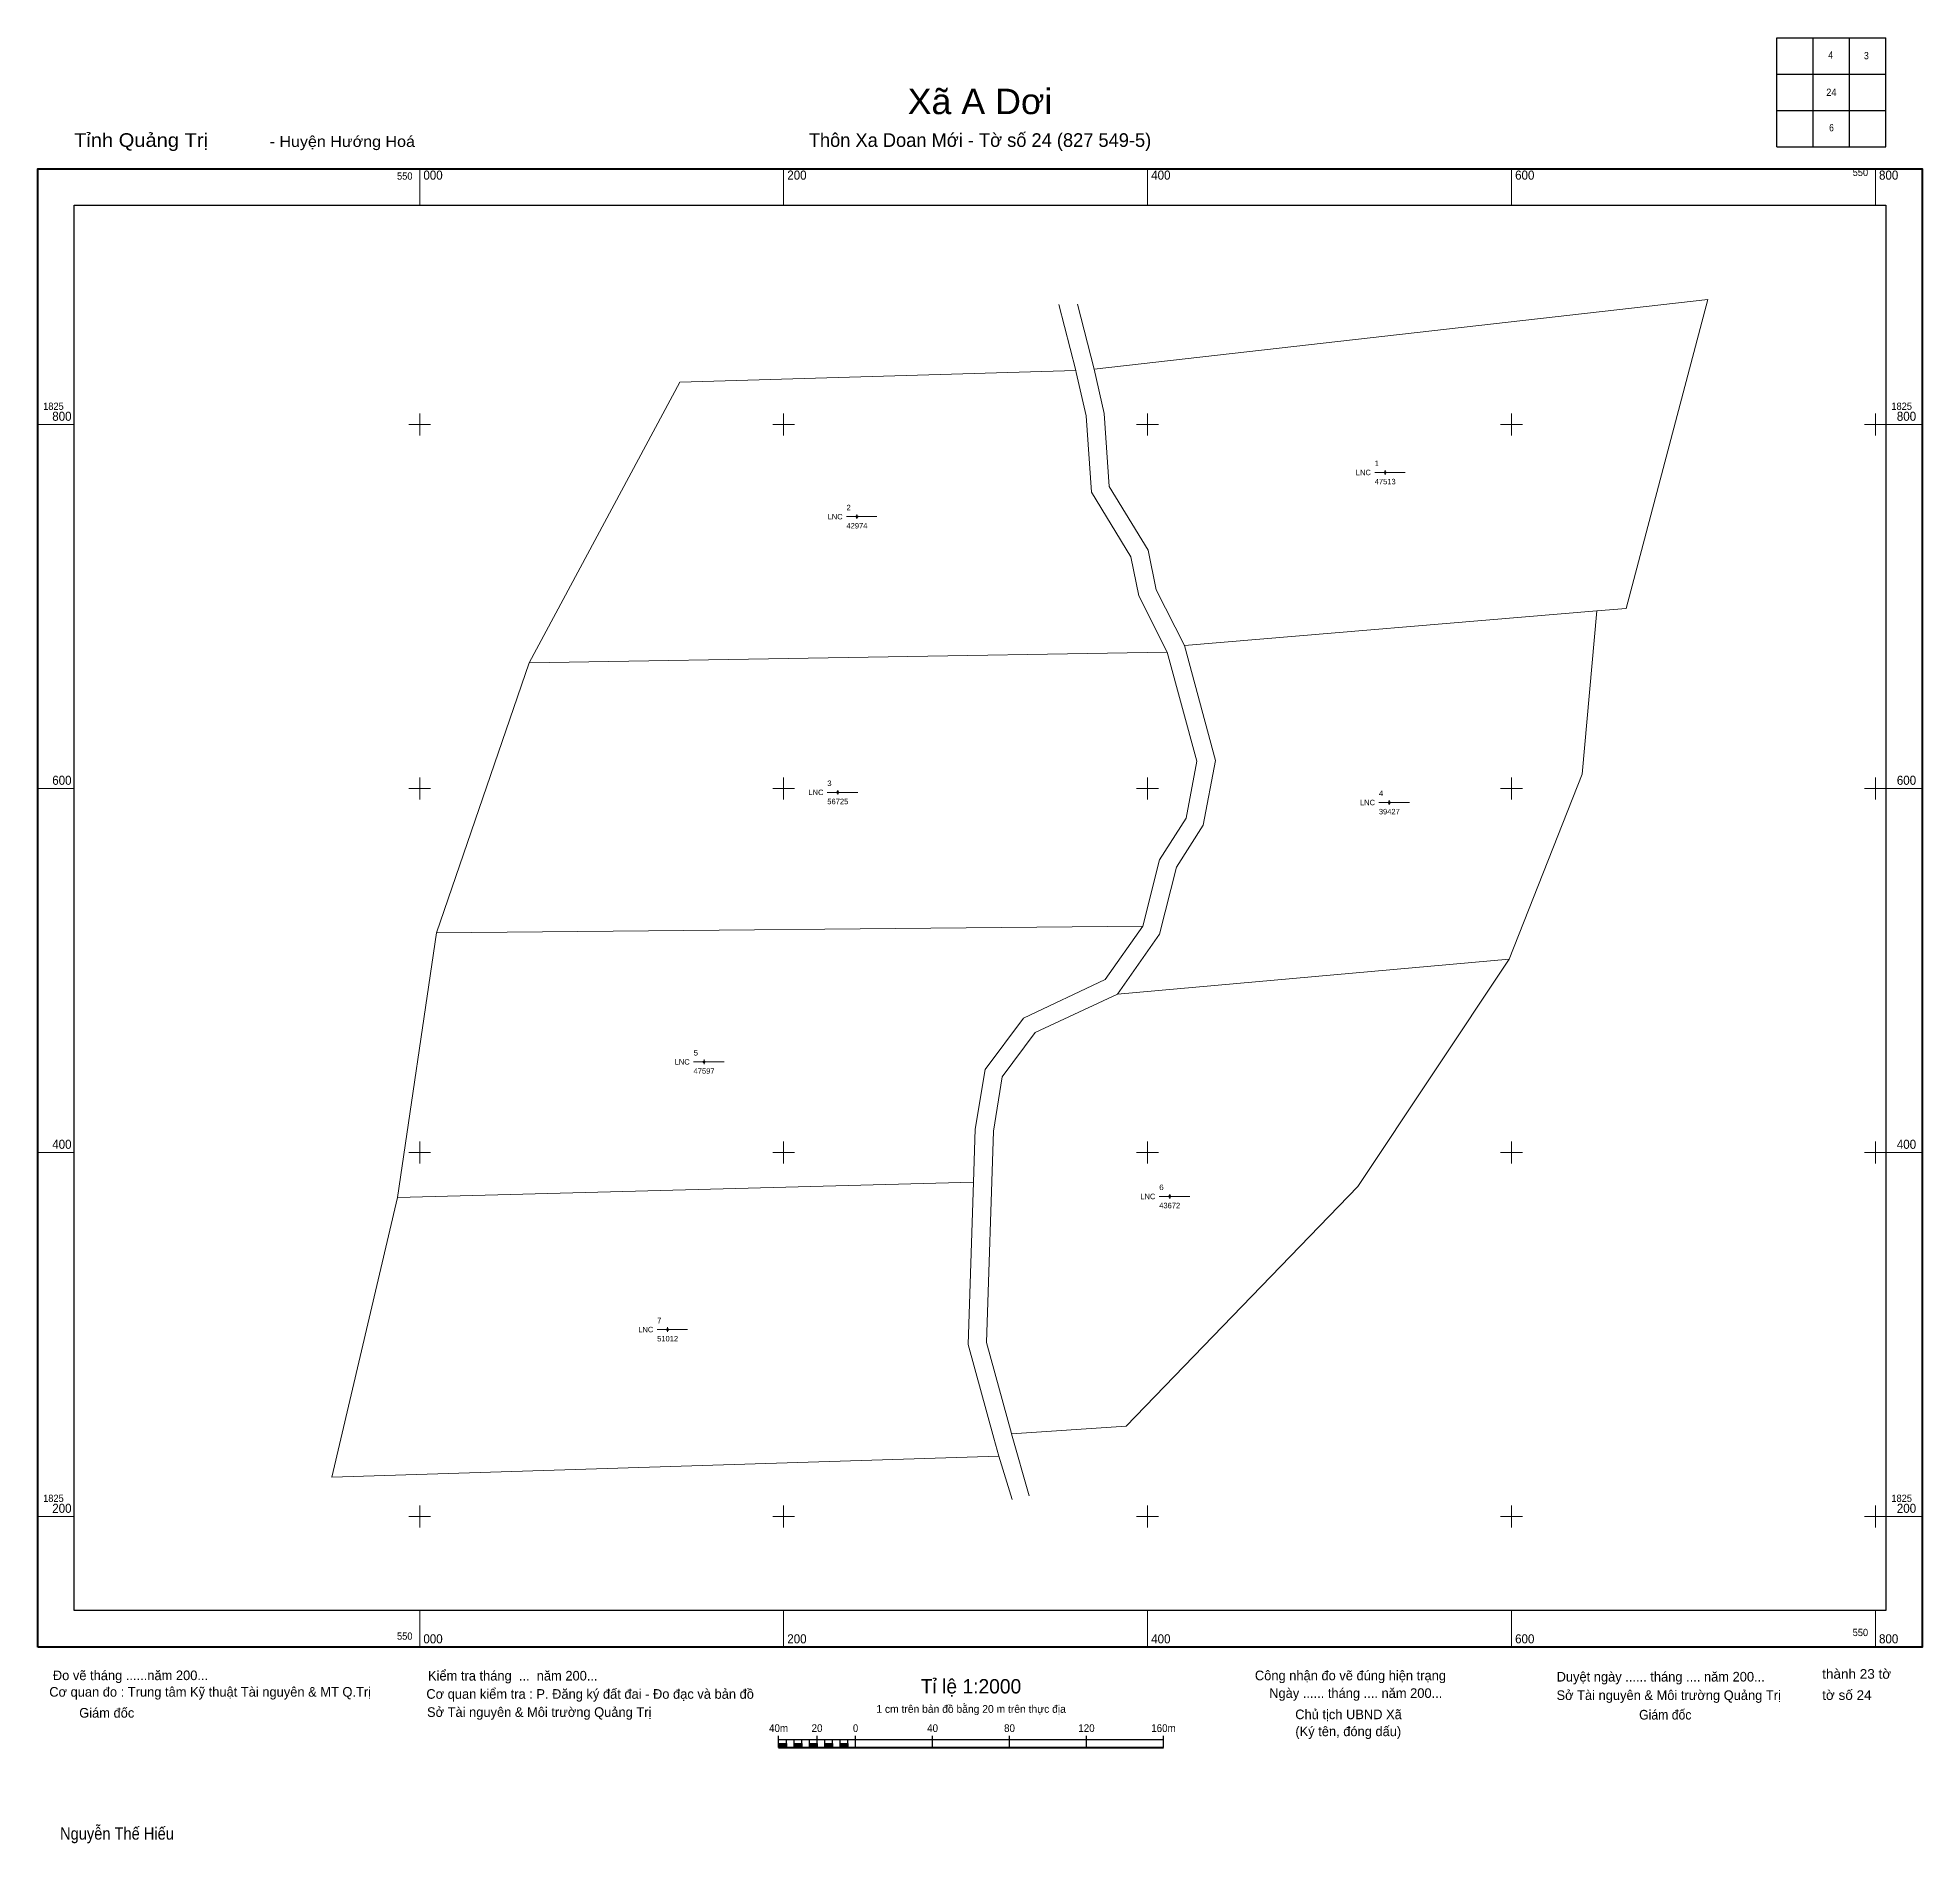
# Model space of a CAD drawing. Header units: metres. Extents: x 549790 to 550826, y 1825020 to 1826012.
import ezdxf
from ezdxf.enums import TextEntityAlignment as Align

# ---------------------------------------------------------------- set-up
doc = ezdxf.new("R2010")
doc.units = ezdxf.units.M
doc.header["$LTSCALE"] = 1.7
for name, color, linetype, lineweight in [('10', 7, 'Continuous', 13), ('14', 7, 'Continuous', 13), ('30', 7, 'Continuous', 13), ('51', 7, 'Continuous', 13), ('62', 7, 'Continuous', 25)]:
    doc.layers.add(name, color=color, linetype=linetype, lineweight=lineweight)

msp = doc.modelspace()

# ---------------------------------------------------------------- hatches: boundary and pattern name
at = {"layer": '51'}
for points in [[(550530.74, 1825773.6, 1), (550530.44, 1825773.6, 1)], [(550240.42, 1825749.33, 1), (550240.12, 1825749.33, 1)], [(550229.9, 1825597.85, 1), (550229.6, 1825597.85, 1)], [(550533.02, 1825592.27, 1), (550532.72, 1825592.27, 1)], [(550156.4, 1825449.77, 1), (550156.1, 1825449.77, 1)], [(550412.31, 1825375.84, 1), (550412.01, 1825375.84, 1)], [(550136.37, 1825302.7, 1), (550136.07, 1825302.7, 1)]]:
    msp.add_hatch(color=256, dxfattribs=at).paths.add_polyline_path(points)
at = {"layer": '62'}
for points in [[(550197.21, 1825073.16), (550197.21, 1825075.3), (550201.49, 1825075.3), (550201.49, 1825073.16)], [(550205.71, 1825073.16), (550205.71, 1825075.3), (550209.91, 1825075.3), (550209.91, 1825073.16)], [(550214.13, 1825073.16), (550214.13, 1825075.3), (550218.41, 1825075.3), (550218.41, 1825073.16)], [(550222.61, 1825073.16), (550222.61, 1825075.3), (550226.85, 1825075.3), (550226.85, 1825073.16)], [(550231.11, 1825073.16), (550231.11, 1825075.3), (550235.33, 1825075.3), (550235.33, 1825073.16)]]:
    msp.add_hatch(color=256, dxfattribs=at).paths.add_polyline_path(points)

# ---------------------------------------------------------------- linework, layer by layer
at = {"layer": '10'}
for p, q in [((550360.54, 1825829.68), (550351.24, 1825865.97)), ((550370.68, 1825830.4), (550361.53, 1825866.13)), ((550360.54, 1825829.68), (550360.57, 1825829.68)), ((550420.24, 1825678.53), (550646.93, 1825697.5)), ((550060.06, 1825668.98), (550410.85, 1825674.94)), ((550397.31, 1825524.25), (550009.24, 1825520.76)), ((550383.4, 1825487.05), (550598.71, 1825506.19)), ((550304.35, 1825383.72), (549987.71, 1825375.3)), ((550325.22, 1825245.5), (550334.93, 1825211.34)), ((550318.34, 1825233.13), (550325.56, 1825209.29))]:
    msp.add_line(p, q, dxfattribs=at)
for points in [[(550646.93, 1825697.5), (550663.03, 1825698.85), (550707.99, 1825868.68), (550370.68, 1825830.4)], [(550060.06, 1825668.98), (550142.98, 1825823.23), (550360.54, 1825829.68)], [(550410.85, 1825674.94), (550395.15, 1825705.83), (550390.82, 1825727.19), (550369.1, 1825762.75), (550366.18, 1825804.66), (550360.81, 1825828.62), (550360.54, 1825829.68)], [(550370.68, 1825830.4), (550370.66, 1825830.4), (550376.11, 1825806.1), (550378.91, 1825765.86), (550400.27, 1825730.89), (550404.68, 1825709.13), (550420.24, 1825678.53)], [(550598.71, 1825506.19), (550638.92, 1825607.77), (550646.93, 1825697.5)], [(550420.24, 1825678.53), (550437.35, 1825615.43), (550430.6, 1825579.83), (550415.82, 1825556.8), (550406.56, 1825520.02), (550383.4, 1825487.05)], [(550410.85, 1825674.94), (550427.09, 1825615.04), (550421.13, 1825583.6), (550406.52, 1825560.83), (550397.31, 1825524.25)], [(549987.71, 1825375.3), (550009.24, 1825520.76), (550060.06, 1825668.98)], [(550397.31, 1825524.25), (550376.74, 1825494.97), (550331.8, 1825473.84), (550310.69, 1825445.65), (550305.28, 1825412.8), (550304.35, 1825383.72)], [(550325.22, 1825245.5), (550388.15, 1825249.68), (550515.59, 1825381.39), (550598.71, 1825506.19)], [(550383.4, 1825487.05), (550338.3, 1825465.85), (550320.16, 1825441.63), (550315.25, 1825411.77), (550311.53, 1825295.64), (550325.19, 1825245.65), (550325.22, 1825245.5)], [(550304.35, 1825383.72), (550301.49, 1825294.42), (550315.54, 1825242.99), (550318.34, 1825233.13)], [(550318.34, 1825233.13), (549951.69, 1825221.69), (549987.71, 1825375.3)]]:
    msp.add_lwpolyline(points, dxfattribs=at)
at = {"layer": '14'}
for p, q in [((550524.84, 1825773.6), (550541.59, 1825773.6)), ((550234.52, 1825749.33), (550251.27, 1825749.33)), ((550224, 1825597.85), (550240.75, 1825597.85)), ((550527.12, 1825592.27), (550543.87, 1825592.27)), ((550150.5, 1825449.77), (550167.25, 1825449.77)), ((550406.41, 1825375.84), (550423.16, 1825375.84)), ((550130.47, 1825302.7), (550147.22, 1825302.7))]:
    msp.add_line(p, q, dxfattribs=at)
at = {"layer": '30', "lineweight": 25}
for p, q in [((550745.79, 1826012.48), (550805.79, 1826012.48)), ((550745.79, 1825952.48), (550745.79, 1826012.48)), ((550765.79, 1825952.48), (550765.79, 1826012.48)), ((550785.79, 1825952.48), (550785.79, 1826012.48)), ((550745.79, 1825992.48), (550805.79, 1825992.48)), ((550745.79, 1825972.48), (550805.79, 1825972.48))]:
    msp.add_line(p, q, dxfattribs=at)
at = {"layer": '30'}
for p, q in [((550000, 1825920.48), (550000, 1825940.48)), ((550200, 1825920.48), (550200, 1825940.48)), ((550400, 1825920.48), (550400, 1825940.48)), ((550600, 1825920.48), (550600, 1825940.48)), ((550800, 1825920.48), (550800, 1825940.48)), ((549790.03, 1825800), (549810.03, 1825800)), ((549994, 1825800), (550006, 1825800)), ((550000, 1825794), (550000, 1825806)), ((550194, 1825800), (550206, 1825800)), ((550200, 1825794), (550200, 1825806)), ((550394, 1825800), (550406, 1825800)), ((550400, 1825794), (550400, 1825806)), ((550594, 1825800), (550606, 1825800)), ((550600, 1825794), (550600, 1825806)), ((550794, 1825800), (550806, 1825800)), ((550800, 1825794), (550800, 1825806)), ((550805.79, 1825800), (550825.79, 1825800)), ((549790.03, 1825600), (549810.03, 1825600)), ((549994, 1825600), (550006, 1825600)), ((550000, 1825594), (550000, 1825606)), ((550194, 1825600), (550206, 1825600)), ((550200, 1825594), (550200, 1825606)), ((550394, 1825600), (550406, 1825600)), ((550400, 1825594), (550400, 1825606)), ((550594, 1825600), (550606, 1825600)), ((550600, 1825594), (550600, 1825606)), ((550794, 1825600), (550806, 1825600)), ((550800, 1825594), (550800, 1825606)), ((550805.79, 1825600), (550825.79, 1825600)), ((550000, 1825394), (550000, 1825406)), ((550200, 1825394), (550200, 1825406)), ((550400, 1825394), (550400, 1825406)), ((550600, 1825394), (550600, 1825406)), ((550800, 1825394), (550800, 1825406)), ((549790.03, 1825400), (549810.03, 1825400)), ((549994, 1825400), (550006, 1825400)), ((550194, 1825400), (550206, 1825400)), ((550394, 1825400), (550406, 1825400)), ((550594, 1825400), (550606, 1825400)), ((550794, 1825400), (550806, 1825400)), ((550805.79, 1825400), (550825.79, 1825400)), ((550000, 1825194), (550000, 1825206)), ((550200, 1825194), (550200, 1825206)), ((550400, 1825194), (550400, 1825206)), ((550600, 1825194), (550600, 1825206)), ((550800, 1825194), (550800, 1825206)), ((549790.03, 1825200), (549810.03, 1825200)), ((549994, 1825200), (550006, 1825200)), ((550194, 1825200), (550206, 1825200)), ((550394, 1825200), (550406, 1825200)), ((550594, 1825200), (550606, 1825200)), ((550794, 1825200), (550806, 1825200)), ((550805.79, 1825200), (550825.79, 1825200)), ((550000, 1825128.29), (550000, 1825148.29)), ((550200, 1825128.29), (550200, 1825148.29)), ((550400, 1825128.29), (550400, 1825148.29)), ((550600, 1825128.29), (550600, 1825148.29)), ((550800, 1825128.29), (550800, 1825148.29))]:
    msp.add_line(p, q, dxfattribs=at)
at = {"layer": '30', "lineweight": 25}
msp.add_lwpolyline([(550745.79, 1825952.48), (550805.79, 1825952.48), (550805.79, 1826012.48)], dxfattribs=at)
at = {"layer": '30', "lineweight": 40}
msp.add_lwpolyline([(549790.03, 1825128.29), (549790.03, 1825940.48), (550825.79, 1825940.48), (550825.79, 1825128.29)], close=True, dxfattribs=at)
at = {"layer": '30', "lineweight": 25}
msp.add_lwpolyline([(549810.03, 1825148.29), (549810.03, 1825920.48), (550805.79, 1825920.48), (550805.79, 1825148.29)], close=True, dxfattribs=at)
at = {"layer": '51'}
for p, q in [((550529.96, 1825773.6), (550529.34, 1825773.6)), ((550530.59, 1825774.85), (550530.59, 1825774.22)), ((550530.59, 1825772.98), (550530.59, 1825772.35)), ((550531.84, 1825773.6), (550531.22, 1825773.6)), ((550239.64, 1825749.33), (550239.02, 1825749.33)), ((550240.27, 1825750.58), (550240.27, 1825749.96)), ((550240.27, 1825748.7), (550240.27, 1825748.08)), ((550241.52, 1825749.33), (550240.9, 1825749.33)), ((550229.12, 1825597.85), (550228.5, 1825597.85)), ((550229.75, 1825599.1), (550229.75, 1825598.48)), ((550229.75, 1825597.22), (550229.75, 1825596.6)), ((550231, 1825597.85), (550230.38, 1825597.85)), ((550532.24, 1825592.27), (550531.62, 1825592.27)), ((550532.87, 1825593.52), (550532.87, 1825592.9)), ((550532.87, 1825591.64), (550532.87, 1825591.02)), ((550534.12, 1825592.27), (550533.5, 1825592.27)), ((550155.62, 1825449.77), (550155, 1825449.77)), ((550156.25, 1825451.02), (550156.25, 1825450.4)), ((550156.25, 1825449.14), (550156.25, 1825448.52)), ((550157.5, 1825449.77), (550156.88, 1825449.77)), ((550411.54, 1825375.84), (550410.91, 1825375.84)), ((550412.16, 1825377.09), (550412.16, 1825376.46)), ((550412.16, 1825375.22), (550412.16, 1825374.59)), ((550413.41, 1825375.84), (550412.78, 1825375.84)), ((550135.6, 1825302.7), (550134.97, 1825302.7)), ((550136.22, 1825303.95), (550136.22, 1825303.32)), ((550136.22, 1825302.08), (550136.22, 1825301.45)), ((550137.47, 1825302.7), (550136.84, 1825302.7))]:
    msp.add_line(p, q, dxfattribs=at)
for points in [[(550530.59, 1825774.22), (550529.96, 1825773.6), (550530.59, 1825772.98), (550531.22, 1825773.6)], [(550240.27, 1825749.96), (550239.64, 1825749.33), (550240.27, 1825748.7), (550240.9, 1825749.33)], [(550229.75, 1825598.48), (550229.12, 1825597.85), (550229.75, 1825597.22), (550230.38, 1825597.85)], [(550532.87, 1825592.9), (550532.24, 1825592.27), (550532.87, 1825591.64), (550533.5, 1825592.27)], [(550156.25, 1825450.4), (550155.62, 1825449.77), (550156.25, 1825449.14), (550156.88, 1825449.77)], [(550412.16, 1825376.46), (550411.54, 1825375.84), (550412.16, 1825375.22), (550412.78, 1825375.84)], [(550136.22, 1825303.32), (550135.6, 1825302.7), (550136.22, 1825302.08), (550136.84, 1825302.7)]]:
    msp.add_lwpolyline(points, close=True, dxfattribs=at)
for centre in [(550530.59, 1825773.6), (550240.27, 1825749.33), (550229.75, 1825597.85), (550532.87, 1825592.27), (550156.25, 1825449.77), (550412.16, 1825375.84), (550136.22, 1825302.7)]:
    msp.add_circle(centre, 0.15, dxfattribs=at)
at = {"layer": '62'}
for p, q in [((550197.21, 1825073.16), (550197.21, 1825079.5)), ((550197.21, 1825077.4), (550408.79, 1825077.4)), ((550197.21, 1825073.16), (550197.21, 1825077.4)), ((550201.49, 1825073.16), (550201.49, 1825077.4)), ((550205.71, 1825073.16), (550205.71, 1825077.4)), ((550209.91, 1825073.16), (550209.91, 1825077.4)), ((550214.13, 1825073.16), (550214.13, 1825077.4)), ((550218.41, 1825073.16), (550218.41, 1825079.5)), ((550218.41, 1825073.16), (550218.41, 1825077.4)), ((550222.61, 1825073.16), (550222.61, 1825077.4)), ((550226.85, 1825073.16), (550226.85, 1825077.4)), ((550231.11, 1825073.16), (550231.11, 1825077.4)), ((550235.33, 1825073.16), (550235.33, 1825077.4)), ((550239.49, 1825073.16), (550239.49, 1825079.5)), ((550281.87, 1825073.16), (550281.87, 1825079.5)), ((550324.15, 1825073.16), (550324.15, 1825079.5)), ((550366.47, 1825073.16), (550366.47, 1825079.5)), ((550408.79, 1825073.16), (550408.79, 1825079.5))]:
    msp.add_line(p, q, dxfattribs=at)
at = {"layer": '62', "lineweight": 40}
msp.add_line((550197.21, 1825073.16), (550408.79, 1825073.16), dxfattribs=at)
at = {"layer": '62'}
for points in [[(550197.21, 1825073.16), (550197.21, 1825075.3), (550201.49, 1825075.3), (550201.49, 1825073.16)], [(550205.71, 1825073.16), (550205.71, 1825075.3), (550209.91, 1825075.3), (550209.91, 1825073.16)], [(550214.13, 1825073.16), (550214.13, 1825075.3), (550218.41, 1825075.3), (550218.41, 1825073.16)], [(550222.61, 1825073.16), (550222.61, 1825075.3), (550226.85, 1825075.3), (550226.85, 1825073.16)], [(550231.11, 1825073.16), (550231.11, 1825075.3), (550235.33, 1825075.3), (550235.33, 1825073.16)]]:
    msp.add_lwpolyline(points, close=True, dxfattribs=at)

# ---------------------------------------------------------------- texts
at = {"layer": '14'}
for s, width, p in [('1', 0.8, (550524.84, 1825777.1)), ('2', 1.05, (550234.52, 1825752.83)), ('3', 1.05, (550224, 1825601.35)), ('4', 1.1, (550527.12, 1825595.77)), ('5', 1.1, (550150.5, 1825453.27)), ('6', 1.1, (550406.41, 1825379.34))]:
    msp.add_text(s, height=3, dxfattribs=dict(at, width=width)).set_placement(p)
for p in [(550522.74, 1825772.1), (550232.42, 1825747.83), (550221.9, 1825596.35), (550525.02, 1825590.77), (550148.4, 1825448.27), (550404.31, 1825374.34), (550128.37, 1825301.2)]:
    msp.add_text('LNC', height=3, dxfattribs=at).set_placement(p, align=Align.RIGHT)
for s, p in [('47513', (550524.84, 1825767.1)), ('42974', (550234.52, 1825742.83)), ('56725', (550224, 1825591.35)), ('39427', (550527.12, 1825585.77)), ('47597', (550150.5, 1825443.27)), ('43672', (550406.41, 1825369.34)), ('51012', (550130.47, 1825296.2)), ('7', (550130.47, 1825306.2))]:
    msp.add_text(s, height=3, dxfattribs=at).set_placement(p)
at = {"layer": '30'}
for s, height, width, p in [('4', 4, 0.9, (550775.4, 1826000.9)), ('3', 4, 0.9, (550795.05, 1826000.65)), ('Xã A Dơi', 14, 1.05, (550307.91, 1825970.48)), ('24', 4, 0.95, (550775.8, 1825980.48)), ('6', 4, 0.85, (550775.9, 1825961.06))]:
    msp.add_text(s, height=height, dxfattribs=dict(at, width=width)).set_placement(p, align=Align.CENTER)
for s, height, width, p in [('Tỉnh Quảng Trị', 7.5, 1.1, (549810.03, 1825952.48)), (' - Huyện Hướng Hoá', 6, 1.1, (549915.03, 1825952.48)), ('000', 5, 0.95, (550002, 1825934.48)), ('200', 5, 0.95, (550202, 1825934.48)), ('400', 5, 0.95, (550402, 1825934.48)), ('600', 5, 0.95, (550602, 1825934.48)), ('800', 5, 0.95, (550802, 1825934.48)), ('1825', 4, 0.95, (549793.03, 1825808)), ('800', 5, 0.95, (549798.03, 1825802)), ('1825', 4, 0.95, (550808.79, 1825808)), ('800', 5, 0.95, (550811.79, 1825802)), ('600', 5, 0.95, (549798.03, 1825602)), ('600', 5, 0.95, (550811.79, 1825602)), ('400', 5, 0.95, (549798.03, 1825402)), ('400', 5, 0.95, (550811.79, 1825402)), ('1825', 4, 0.95, (549793.03, 1825208)), ('200', 5, 0.95, (549798.03, 1825202)), ('1825', 4, 0.95, (550808.79, 1825208)), ('200', 5, 0.95, (550811.79, 1825202)), ('000', 5, 0.95, (550002, 1825130.29)), ('200', 5, 0.95, (550202, 1825130.29)), ('400', 5, 0.95, (550402, 1825130.29)), ('600', 5, 0.95, (550602, 1825130.29)), ('800', 5, 0.95, (550802, 1825130.29))]:
    msp.add_text(s, height=height, dxfattribs=dict(at, width=width)).set_placement(p)
msp.add_text('Thôn Xa Doan Mới - Tờ số 24 (827 549-5)', height=7.5, dxfattribs=at).set_placement((550307.91, 1825952.48), align=Align.CENTER)
at = {"layer": '30', "width": 0.95}
for p in [(549996, 1825934.48), (550796, 1825936.48), (549996, 1825132.29), (550796, 1825134.29)]:
    msp.add_text('550', height=4, dxfattribs=at).set_placement(p, align=Align.RIGHT)
at = {"layer": '62'}
for s, height, p in [('Đo vẽ tháng ......năm 200...', 5.29, (549798.36, 1825110.08)), ('Kiểm tra tháng  ...  năm 200...', 5.29, (550004.54, 1825109.87)), ('Công nhận đo vẽ đúng hiện trạng', 5.29, (550458.99, 1825110.02)), ('Duyệt ngày ...... tháng .... năm 200...', 5.29, (550624.79, 1825109.32)), ('Cơ quan đo : Trung tâm Kỹ thuật Tài nguyên & MT Q.Trị', 5.29, (549796.38, 1825101)), ('Cơ quan kiểm tra : P. Đăng ký đất đai - Đo đạc và bản đồ', 5.29, (550003.64, 1825099.85)), ('Ngày ...... tháng .... năm 200...', 5.29, (550466.85, 1825100.32)), ('Sở Tài nguyên & Môi trường Quảng Trị', 5.29, (550624.76, 1825099.18)), ('Giám đốc', 5.29, (549812.84, 1825089.48)), ('Sở Tài nguyên & Môi trường Quảng Trị', 5.29, (550004, 1825089.89)), ('Chủ tịch UBND Xã', 5.29, (550481.16, 1825088.64)), ('(Ký tên, đóng dấu) ', 5.287, (550481.22, 1825079.32))]:
    msp.add_text(s, height=height, dxfattribs=at).set_placement(p)
for s, height, width, p in [('thành 23 tờ', 5.29, 1.05, (550770.76, 1825110.86)), ('tờ số 24', 5.29, 1.05, (550770.76, 1825099.22)), ('Giám đốc ', 5.29, 0.95, (550670.16, 1825088.44)), ('Nguyễn Thế Hiếu', 6.68, 0.9, (549802.32, 1825022.46))]:
    msp.add_text(s, height=height, dxfattribs=dict(at, width=width)).set_placement(p)
for s, height, p in [('Tỉ lệ 1:2000', 7.902, (550302.97, 1825102.76)), ('1 cm trên bản đồ bằng 20 m trên thực địa', 4.232, (550303.02, 1825092.14))]:
    msp.add_text(s, height=height, dxfattribs=at).set_placement(p, align=Align.CENTER)
for s, height, width, p in [('40m', 4.232, 0.95, (550197.2, 1825081.6)), ('20', 4.232, 0.95, (550218.35, 1825081.6)), ('0', 4.23, 0.9, (550239.53, 1825081.6)), ('40', 4.232, 0.95, (550281.85, 1825081.6)), ('80', 4.232, 0.95, (550324.13, 1825081.6)), ('120', 4.232, 0.95, (550366.42, 1825081.6)), ('160m', 4.232, 0.95, (550408.74, 1825081.6))]:
    msp.add_text(s, height=height, dxfattribs=dict(at, width=width)).set_placement(p, align=Align.CENTER)

doc.saveas('drawing.dxf')
